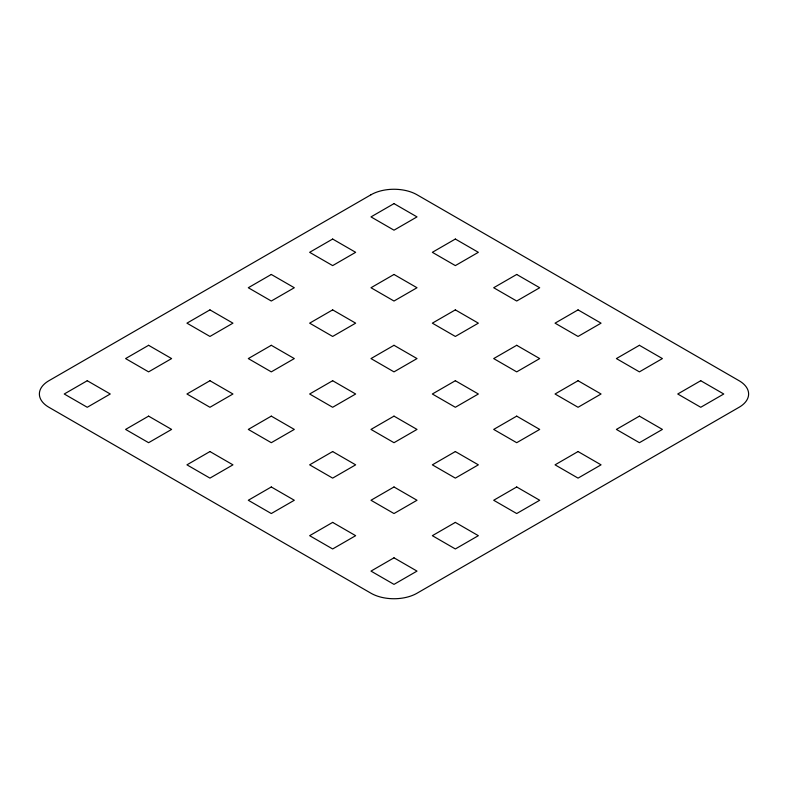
<?xml version="1.0" encoding="UTF-8"?>
<svg xmlns="http://www.w3.org/2000/svg" width="788" height="788" viewBox="0 0 788 788"><rect width="100%" height="100%" fill="white"/><g stroke="black" fill="none" stroke-linecap="round" stroke-linejoin="round"><path stroke-width="1.18" d="M370.99 194.764L48.905 380.722A32.535 18.784 0 0 0 48.905 407.278L370.99 593.236A32.535 18.784 0 0 0 417.01 593.236L739.095 407.278A32.535 18.784 0 0 0 739.095 380.722L417.01 194.764A32.535 18.784 0 0 0 370.99 194.764M87.251 380.722L64.242 394L87.251 407.278L110.261 394L87.251 380.722M148.597 345.302L125.597 358.579L148.597 371.867L171.607 358.579L148.597 345.302M209.953 309.881L186.943 323.159L209.953 336.446L232.952 323.159L209.953 309.881M271.299 274.46L248.299 287.738L271.299 301.026L294.308 287.738L271.299 274.46M332.654 239.04L309.645 252.318L332.654 265.605L355.654 252.318L332.654 239.04M394 203.619L370.99 216.897L394 230.185L417.01 216.897L394 203.619M148.597 416.133L125.597 429.421L148.597 442.698L171.607 429.421L148.597 416.133M209.953 380.722L186.943 394L209.953 407.278L232.952 394L209.953 380.722M271.299 345.302L248.299 358.579L271.299 371.867L294.308 358.579L271.299 345.302M332.654 309.881L309.645 323.159L332.654 336.446L355.654 323.159L332.654 309.881M394 274.46L370.99 287.738L394 301.026L417.01 287.738L394 274.46M455.346 239.04L432.346 252.318L455.346 265.605L478.355 252.318L455.346 239.04M209.953 451.554L186.943 464.841L209.953 478.119L232.952 464.841L209.953 451.554M271.299 416.133L248.299 429.421L271.299 442.698L294.308 429.421L271.299 416.133M332.654 380.722L309.645 394L332.654 407.278L355.654 394L332.654 380.722M394 345.302L370.99 358.579L394 371.867L417.01 358.579L394 345.302M455.346 309.881L432.346 323.159L455.346 336.446L478.355 323.159L455.346 309.881M516.701 274.46L493.692 287.738L516.701 301.026L539.701 287.738L516.701 274.46M271.299 486.974L248.299 500.262L271.299 513.54L294.308 500.262L271.299 486.974M332.654 451.554L309.645 464.841L332.654 478.119L355.654 464.841L332.654 451.554M394 416.133L370.99 429.421L394 442.698L417.01 429.421L394 416.133M455.346 380.722L432.346 394L455.346 407.278L478.355 394L455.346 380.722M516.701 345.302L493.692 358.579L516.701 371.867L539.701 358.579L516.701 345.302M578.047 309.881L555.048 323.159L578.047 336.446L601.057 323.159L578.047 309.881M332.654 522.395L309.645 535.682L332.654 548.96L355.654 535.682L332.654 522.395M394 486.974L370.99 500.262L394 513.54L417.01 500.262L394 486.974M455.346 451.554L432.346 464.841L455.346 478.119L478.355 464.841L455.346 451.554M516.701 416.133L493.692 429.421L516.701 442.698L539.701 429.421L516.701 416.133M578.047 380.722L555.048 394L578.047 407.278L601.057 394L578.047 380.722M639.403 345.302L616.393 358.579L639.403 371.867L662.403 358.579L639.403 345.302M394 557.815L370.99 571.103L394 584.381L417.01 571.103L394 557.815M455.346 522.395L432.346 535.682L455.346 548.96L478.355 535.682L455.346 522.395M516.701 486.974L493.692 500.262L516.701 513.54L539.701 500.262L516.701 486.974M578.047 451.554L555.048 464.841L578.047 478.119L601.057 464.841L578.047 451.554M639.403 416.133L616.393 429.421L639.403 442.698L662.403 429.421L639.403 416.133M700.749 380.722L677.739 394L700.749 407.278L723.758 394L700.749 380.722"/></g></svg>
